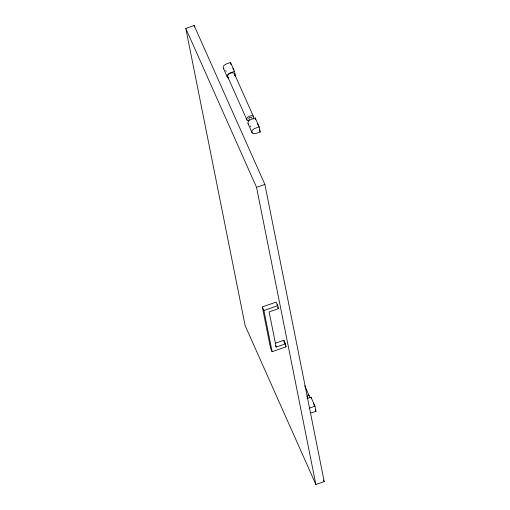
<?xml version="1.0" encoding="UTF-8"?>
<svg xmlns="http://www.w3.org/2000/svg" width="510" height="510" viewBox="0 0 510 510"><rect width="100%" height="100%" fill="white"/><g stroke="black" fill="none" stroke-linecap="round" stroke-linejoin="round"><path stroke-width="0.76" d="M185.793 28.407L194.125 25.5L264.881 184.422L324.207 481.593L315.875 484.5L245.119 325.578L185.793 28.407L256.549 187.336L315.875 484.5M234.912 75.123L235.524 76.494L234.511 71.425L230.526 62.475L226.593 63.852A4.195 2.544 -24 0 0 223.941 68.844M234.511 71.425L230.577 72.796A4.195 2.544 -24 0 0 227.256 75.633A4.195 2.544 -24 0 0 228.658 78.1M259.214 126.907L255.28 128.278A4.195 2.544 -24 0 0 251.851 132.186A4.195 2.544 -24 0 0 256.288 133.352L260.227 131.975L259.214 126.907L255.23 117.957L251.296 119.334A4.195 2.544 -24 0 0 248.644 124.325M256.549 187.336L264.881 184.422M285.421 343.855L286.021 346.838L272.13 351.69L270.536 348.107L262.318 306.937L276.203 302.086L277.797 305.668L278.396 308.652L269.133 311.884L276.165 347.087L285.421 343.855L283.828 340.278L275.285 343.262M272.13 351.69L263.912 310.513L277.797 305.668M307.045 398.597L310.985 397.22L314.97 406.17L315.983 411.238L312.043 412.615A4.195 2.544 -24 0 1 311.011 412.883M314.97 406.17L311.03 407.541A4.195 2.544 -24 0 0 309.13 408.567M257.263 123.254L258.034 124.912M225.771 70.437L226.166 71.292M250.467 125.913L250.869 126.773M234.319 73.587L253.444 116.535M259.303 129.91L260.227 131.975M227.842 77.087L246.967 120.035M223.431 68.372L227.415 77.316M248.128 123.847L252.112 132.798M277.759 307.218L278.396 308.652M304.738 385.777L309.2 395.798M315.365 409.868L315.983 411.238M285.383 345.41L286.021 346.838M262.318 306.937L263.912 310.513M275.527 345.659L276.165 347.087M323.563 480.139L324.207 481.593M232.898 68.385L233.108 68.869M313.357 403.13L313.79 404.175M277.332 305.758L277.159 305.286M233.331 69.43L233.548 70.029M258.251 125.511L258.449 126.117M314.007 404.774L314.205 405.38M277.516 305.688L276.981 304.655M285.205 344.097L284.593 342.637L284.65 343.02M314.37 405.941L314.491 406.419M255.23 117.957L255.516 119.404M310.985 397.22L311.272 398.667M230.526 62.475L230.96 64.649M283.828 340.278L284.427 343.262M194.125 25.5L194.438 27.062M249.664 119.302A1.479 0.899 -24 0 1 248.874 118.345A1.479 0.899 -24 0 1 250.512 117.281A1.479 0.899 -24 0 1 251.596 118.052M228.301 77.501A3.697 2.244 -24 0 1 230.635 73.096A3.697 2.244 -24 0 1 234.313 75.403M248.855 120.832A3.697 2.244 -24 0 1 247.108 117.995A3.697 2.244 -24 0 1 252.093 115.795A3.697 2.244 -24 0 1 252.979 119.015M306.816 396.576A1.479 0.899 -24 0 1 307.256 397.577M307.313 395.008A3.697 2.244 -24 0 1 309.194 397.621"/></g></svg>
